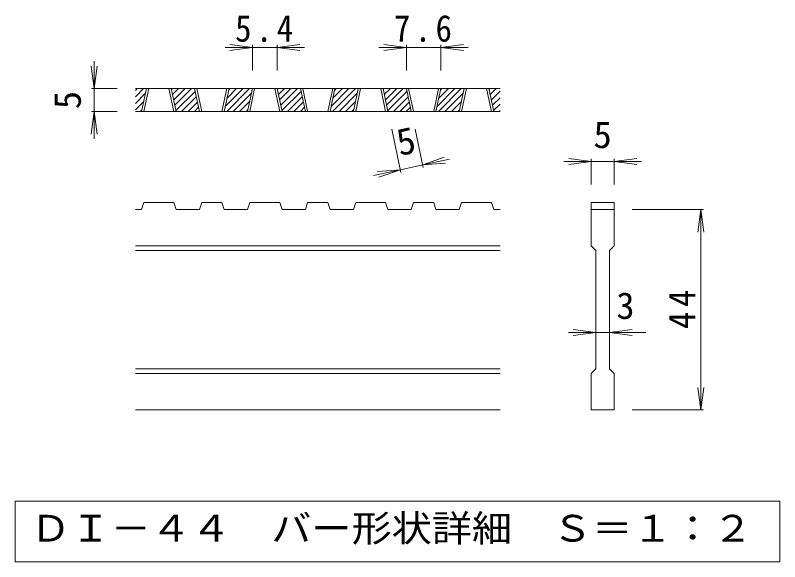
# Model space of a CAD drawing. Units: millimetres on the paper, enlarged 6 times, with parts at other scales. Extents: x -1119 to 1099, y -1179 to 790.
# Drawn here: x 496 to 999, y -195 to 164 of the extents above; entities that cross this region are included whole.
import ezdxf
from ezdxf.enums import TextEntityAlignment as Align

# ---------------------------------------------------------------- set-up
doc = ezdxf.new("R2010")
doc.units = ezdxf.units.MM
doc.header["$LTSCALE"] = 6
doc.layers.add('D-0_通り芯', color=3, linetype='Continuous', lineweight=9)
doc.layers.add('D-4_寸法', color=7, linetype='Continuous', lineweight=9)
doc.styles.add('ＭＳ ゴシック', font='')
doc.styles.get('ＭＳ ゴシック').set_extended_font_data('MS Gothic')

msp = doc.modelspace()

# ---------------------------------------------------------------- linework, layer by layer
at = {"layer": 'D-0_通り芯'}
for p, q in [((574.947, 110.555), (580.387, 115.995)), ((574.947, 114.798), (576.144, 115.995)), ((814.947, 115.995), (574.947, 115.995)), ((579.073, 100.995), (582.283, 115.995)), ((580.573, 100.995), (583.783, 115.995)), ((597.073, 115.995), (600.283, 100.995)), ((598.573, 115.995), (601.783, 100.995)), ((598.675, 115.516), (599.154, 115.995)), ((599.423, 112.021), (603.397, 115.995)), ((600.171, 108.526), (607.639, 115.995)), ((600.919, 105.032), (611.882, 115.995)), ((617.122, 100.995), (613.912, 115.995)), ((618.622, 100.995), (615.412, 115.995)), ((635.122, 115.995), (631.912, 100.995)), ((636.622, 115.995), (633.412, 100.995)), ((634.117, 104.289), (645.823, 115.995)), ((635.066, 100.995), (650.066, 115.995)), ((635.272, 109.687), (641.581, 115.995)), ((636.428, 115.085), (637.338, 115.995)), ((648.752, 100.995), (651.962, 115.995)), ((650.252, 100.995), (653.462, 115.995)), ((666.752, 115.995), (669.962, 100.995)), ((668.252, 115.995), (671.462, 100.995)), ((668.354, 115.516), (668.833, 115.995)), ((669.102, 112.021), (673.076, 115.995)), ((669.85, 108.526), (677.319, 115.995)), ((670.598, 105.032), (681.561, 115.995)), ((686.802, 100.995), (683.592, 115.995)), ((688.302, 100.995), (685.092, 115.995)), ((704.802, 115.995), (701.592, 100.995)), ((706.302, 115.995), (703.092, 100.995)), ((703.797, 104.289), (715.502, 115.995)), ((704.745, 100.995), (719.745, 115.995)), ((704.952, 109.687), (711.26, 115.995)), ((706.107, 115.085), (707.017, 115.995)), ((718.431, 100.995), (721.641, 115.995)), ((719.931, 100.995), (723.141, 115.995)), ((736.431, 115.995), (739.641, 100.995)), ((737.931, 115.995), (741.141, 100.995)), ((738.034, 115.516), (738.513, 115.995)), ((738.782, 112.021), (742.755, 115.995)), ((739.529, 108.526), (746.998, 115.995)), ((740.277, 105.032), (751.241, 115.995)), ((756.481, 100.995), (753.271, 115.995)), ((757.981, 100.995), (754.771, 115.995)), ((774.481, 115.995), (771.271, 100.995)), ((775.981, 115.995), (772.771, 100.995)), ((773.476, 104.289), (785.182, 115.995)), ((774.424, 100.995), (789.424, 115.995)), ((774.631, 109.687), (780.939, 115.995)), ((775.786, 115.085), (776.696, 115.995)), ((788.11, 100.995), (791.32, 115.995)), ((789.61, 100.995), (792.82, 115.995)), ((806.11, 115.995), (809.32, 100.995)), ((807.61, 115.995), (810.82, 100.995)), ((807.713, 115.516), (808.192, 115.995)), ((808.461, 112.021), (812.434, 115.995)), ((574.947, 106.312), (581.644, 113.01)), ((601.667, 101.537), (614.302, 114.173)), ((605.367, 100.995), (615.05, 110.678)), ((639.308, 100.995), (651.323, 113.01)), ((671.346, 101.537), (683.982, 114.173)), ((675.046, 100.995), (684.729, 110.678)), ((708.987, 100.995), (721.002, 113.01)), ((741.025, 101.537), (753.661, 114.173)), ((744.726, 100.995), (754.409, 110.678)), ((778.667, 100.995), (790.682, 113.01)), ((809.209, 108.526), (814.947, 114.264)), ((574.947, 102.07), (580.489, 107.612)), ((609.61, 100.995), (615.798, 107.183)), ((643.551, 100.995), (650.168, 107.612)), ((679.289, 100.995), (685.477, 107.183)), ((713.23, 100.995), (719.847, 107.612)), ((748.968, 100.995), (755.157, 107.183)), ((782.909, 100.995), (789.527, 107.612)), ((809.957, 105.032), (814.947, 110.022)), ((810.704, 101.537), (814.947, 105.779)), ((814.947, 100.995), (574.947, 100.995)), ((578.114, 100.995), (579.334, 102.214)), ((613.852, 100.995), (616.546, 103.688)), ((647.794, 100.995), (649.013, 102.214)), ((683.532, 100.995), (686.225, 103.688)), ((717.473, 100.995), (718.692, 102.214)), ((753.211, 100.995), (755.904, 103.688)), ((787.152, 100.995), (788.371, 102.214)), ((814.405, 100.995), (814.947, 101.536)), ((579.073, 36.495), (580.573, 40.995)), ((600.283, 40.995), (580.573, 40.995)), ((600.283, 40.995), (601.783, 36.495)), ((617.122, 36.495), (618.622, 40.995)), ((631.912, 40.995), (618.622, 40.995)), ((631.912, 40.995), (633.412, 36.495)), ((648.752, 36.495), (650.252, 40.995)), ((669.962, 40.995), (650.252, 40.995)), ((671.462, 36.495), (669.962, 40.995)), ((686.802, 36.495), (688.302, 40.995)), ((701.592, 40.995), (688.302, 40.995)), ((701.592, 40.995), (703.092, 36.495)), ((718.431, 36.495), (719.931, 40.995)), ((719.931, 40.995), (739.641, 40.995)), ((741.141, 36.495), (739.641, 40.995)), ((756.481, 36.495), (757.981, 40.995)), ((771.271, 40.995), (757.981, 40.995)), ((771.271, 40.995), (772.771, 36.495)), ((788.11, 36.495), (789.61, 40.995)), ((789.61, 40.995), (809.32, 40.995)), ((810.82, 36.495), (809.32, 40.995)), ((874.947, 40.995), (889.947, 40.995)), ((874.947, 40.995), (874.947, 36.495)), ((889.947, 40.995), (889.947, 36.495)), ((579.073, 36.495), (574.947, 36.495)), ((617.122, 36.495), (601.783, 36.495)), ((648.752, 36.495), (633.412, 36.495)), ((686.802, 36.495), (671.462, 36.495)), ((718.431, 36.495), (703.092, 36.495)), ((756.481, 36.495), (741.141, 36.495)), ((788.11, 36.495), (772.771, 36.495)), ((814.947, 36.495), (810.82, 36.495)), ((874.947, 36.495), (889.947, 36.495)), ((874.947, 12.495), (874.947, 36.495)), ((889.947, 36.495), (889.947, 12.495)), ((814.947, 12.495), (574.947, 12.495)), ((874.947, 12.495), (877.946, 9.495)), ((886.946, 9.495), (889.947, 12.495)), ((814.947, 9.495), (574.947, 9.495)), ((877.946, -68.505), (877.946, 9.495)), ((886.946, 9.495), (886.946, -68.505)), ((814.947, -68.505), (574.947, -68.505)), ((886.946, -68.505), (889.947, -71.505)), ((814.947, -71.505), (574.947, -71.505)), ((889.947, -71.505), (889.947, -95.505)), ((814.947, -95.505), (574.947, -95.505)), ((889.947, -95.505), (874.947, -95.505))]:
    msp.add_line(p, q, dxfattribs=at)
msp.add_lwpolyline([(874.947, -95.505), (874.947, -71.505), (877.946, -68.505)], dxfattribs=at)
at = {"layer": 'D-0_通り芯', "color": 7}
msp.add_lwpolyline([(495.954, -155.505), (495.954, -195.376), (998.939, -195.376), (998.939, -155.505)], close=True, dxfattribs=at)
at = {"layer": 'D-4_寸法'}
for p, q in [((651.962, 142.995), (633.962, 142.995)), ((651.962, 142.995), (637.09, 144.953)), ((651.962, 142.995), (637.09, 141.037)), ((651.962, 144.795), (651.962, 127.995)), ((668.252, 142.995), (651.962, 142.995)), ((668.252, 142.995), (683.124, 144.953)), ((668.252, 144.795), (668.252, 127.995)), ((668.252, 142.995), (683.124, 141.037)), ((668.252, 142.995), (686.252, 142.995)), ((753.271, 142.995), (735.271, 142.995)), ((753.271, 142.995), (738.399, 144.953)), ((753.271, 142.995), (738.399, 141.037)), ((753.271, 144.795), (753.271, 127.995)), ((775.981, 142.995), (753.271, 142.995)), ((775.981, 142.995), (790.853, 144.953)), ((775.981, 144.795), (775.981, 127.995)), ((775.981, 142.995), (790.853, 141.037)), ((775.981, 142.995), (793.981, 142.995)), ((547.947, 115.995), (545.989, 130.867)), ((547.947, 115.995), (547.947, 133.995)), ((547.947, 115.995), (549.905, 130.867)), ((546.147, 115.995), (562.947, 115.995)), ((547.947, 115.995), (547.947, 100.995)), ((547.947, 100.995), (545.989, 86.123)), ((546.147, 100.995), (562.947, 100.995)), ((547.947, 100.995), (549.905, 86.123)), ((547.947, 100.995), (547.947, 82.995)), ((749.723, 60.893), (743.652, 89.26)), ((764.391, 64.032), (758.992, 89.26)), ((764.014, 65.792), (778.147, 70.818)), ((764.014, 65.792), (749.346, 62.653)), ((764.014, 65.792), (781.616, 69.558)), ((764.014, 65.792), (778.966, 66.989)), ((874.947, 67.995), (856.947, 67.995)), ((874.947, 67.995), (860.075, 69.953)), ((874.947, 67.995), (860.075, 66.037)), ((874.947, 69.795), (874.947, 52.995)), ((889.947, 67.995), (874.947, 67.995)), ((889.947, 67.995), (904.818, 69.953)), ((889.947, 69.795), (889.947, 52.995)), ((889.947, 67.995), (904.818, 66.037)), ((889.947, 67.995), (907.947, 67.995)), ((749.346, 62.653), (731.745, 58.886)), ((749.346, 62.653), (734.394, 61.455)), ((749.346, 62.653), (735.214, 57.626)), ((948.747, 36.495), (901.947, 36.495)), ((946.947, 36.495), (944.989, 21.623)), ((946.947, 36.495), (948.904, 21.623)), ((946.947, -95.505), (946.947, 36.495)), ((877.946, -44.505), (859.946, -44.505)), ((877.946, -44.505), (863.075, -42.547)), ((877.946, -44.505), (863.075, -46.463)), ((886.946, -44.505), (877.946, -44.505)), ((886.946, -44.505), (901.818, -42.547)), ((886.946, -44.505), (901.818, -46.463)), ((886.946, -44.505), (910.946, -44.505)), ((946.947, -95.505), (944.989, -80.634)), ((946.947, -95.505), (948.904, -80.634)), ((948.747, -95.505), (901.947, -95.505))]:
    msp.add_line(p, q, dxfattribs=at)

# ---------------------------------------------------------------- texts
at = {"layer": 'D-0_通り芯', "color": 2, "style": 'ＭＳ ゴシック', "width": 1.1}
msp.add_text('ＤＩ－４４\u3000バー形状詳細\u3000Ｓ＝１：２', height=17.6, dxfattribs=at).set_placement((505.947, -187.441), align=Align.BOTTOM_LEFT)
at = {"layer": 'D-4_寸法', "color": 2, "style": 'ＭＳ ゴシック'}
for rotation, p in [(90, (544.347, 102.495)), (12.079, (750.06, 66.487))]:
    msp.add_text('5', height=17.6, rotation=rotation, dxfattribs=at).set_placement(p, align=Align.BOTTOM_LEFT)
for s, p in [('5', (876.447, 71.595)), ('3', (891.446, -40.905))]:
    msp.add_text(s, height=17.6, dxfattribs=at).set_placement(p, align=Align.BOTTOM_LEFT)
at = {"layer": 'D-4_寸法', "color": 2, "char_height": 17.6, "attachment_point": 7, "style": 'ＭＳ ゴシック'}
for s, insert in [('\\T1.27;\\W0.9;5.4', (640.607, 146.595)), ('\\T1.27;\\W0.9;7.6', (745.126, 146.595))]:
    msp.add_mtext(s, dxfattribs=dict(at, insert=insert))
at = {"layer": 'D-4_寸法', "color": 2, "insert": (943.347, -42.255), "char_height": 17.6, "attachment_point": 7, "rotation": 90, "style": 'ＭＳ ゴシック'}
msp.add_mtext('\\T1.27;\\W0.95;44', dxfattribs=at)

doc.saveas('drawing.dxf')
